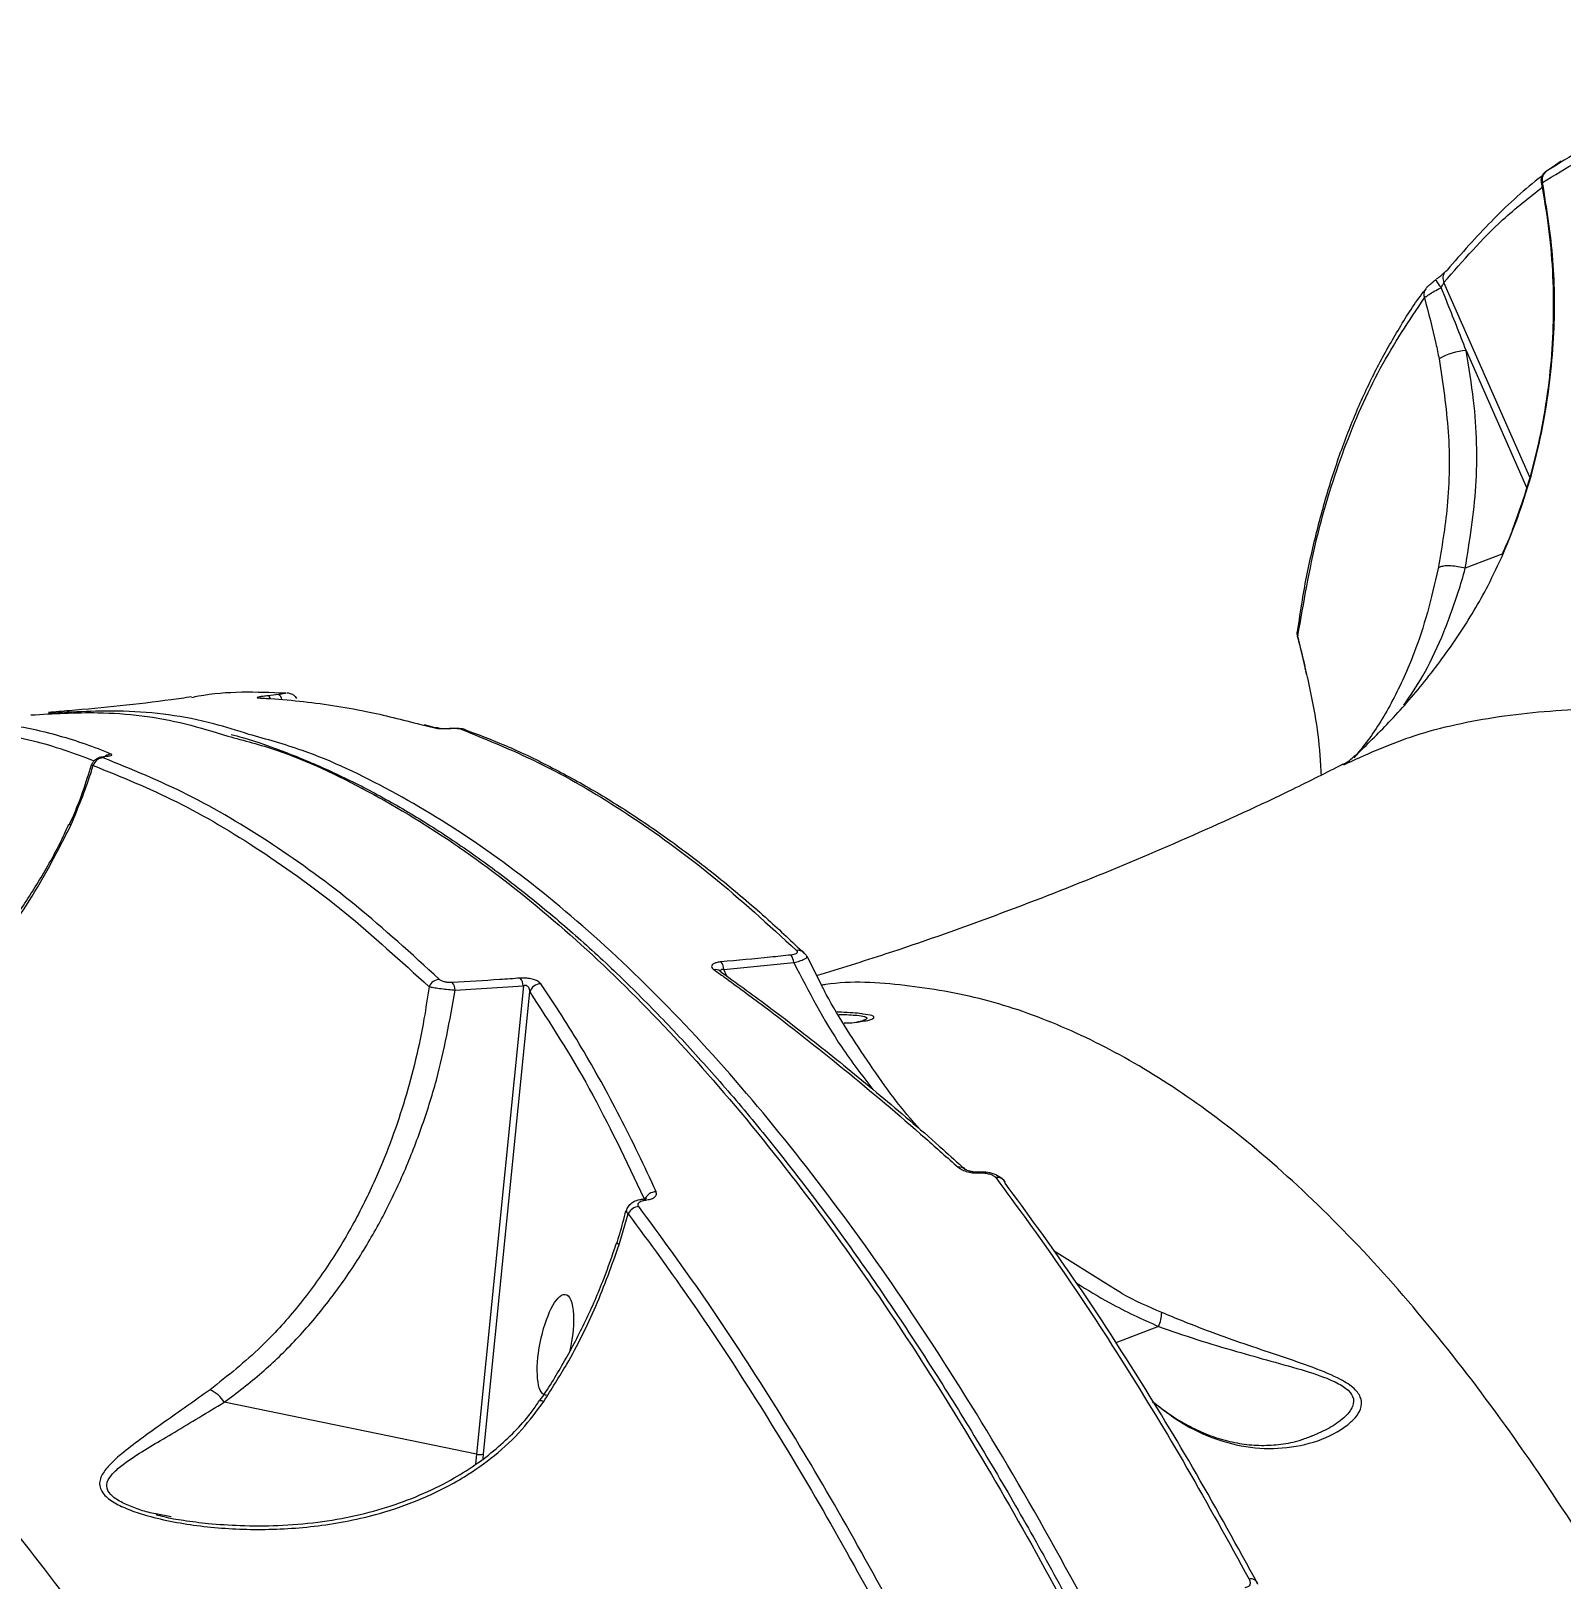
# Model space of a CAD drawing. Header units: millimetres. Extents: x -4335 to 4318, y -3792 to 3101.
# Drawn here: x 1616.6 to 1755.5, y 170.7 to 311.2 of the extents above; entities that cross this region are included whole.
import ezdxf

# ---------------------------------------------------------------- set-up
doc = ezdxf.new("R2010")
doc.units = ezdxf.units.MM
doc.layers.add('DIKOM_ОБЪЕКТ', color=7, linetype='Continuous')
doc.layers.add('DIKOM_РАЗМЕР_ОБЪЕКТА', color=7, linetype='Continuous')
doc.styles.add('style1', font='arial.ttf', dxfattribs={"width": 0.8})
doc.dimstyles.new('1-50', dxfattribs={"dimtxt": 300, "dimasz": 200, "dimexe": 100, "dimexo": 0, "dimgap": 100, "dimtad": 1, "dimtxsty": 'style1', "dimcen": 200, "dimclrd": 7, "dimclre": 7, "dimclrt": 7, "dimadec": 1, "dimazin": 2, "dimtfac": 1, "dimtmove": 0, "dimatfit": 2, "dimfxl": 0, "dimlwd": 25, "dimlwe": 18, "dimarcsym": 0})

# ---------------------------------------------------------------- blocks, each defined once
blk = doc.blocks.new('*D2')
at = {"layer": 'Defpoints', "color": 0, "transparency": 16777216}
for p in [(2711.72, 601.17), (-2007.01, 181.47), (-2007.01, -2298.93)]:
    blk.add_point(p, dxfattribs=at)
at = {"layer": 'DIKOM_РАЗМЕР_ОБЪЕКТА', "color": 7, "lineweight": 18, "transparency": 16777216}
for p, q in [((2711.72, 601.17), (2711.72, -2398.93)), ((-2007.01, 181.47), (-2007.01, -2398.93))]:
    blk.add_line(p, q, dxfattribs=at)
at = {"layer": 'DIKOM_РАЗМЕР_ОБЪЕКТА', "color": 7, "lineweight": 25, "transparency": 16777216}
blk.add_line((2511.72, -2298.93), (-1807.01, -2298.93), dxfattribs=at)
at = {"layer": 'DIKOM_РАЗМЕР_ОБЪЕКТА', "color": 7, "transparency": 16777216}
for points in [[(-1807.01, -2265.6), (-1807.01, -2332.27), (-2007.01, -2298.93)], [(2511.72, -2265.6), (2511.72, -2332.27), (2711.72, -2298.93)]]:
    blk.add_solid(points, dxfattribs=at)
at = {"layer": 'DIKOM_РАЗМЕР_ОБЪЕКТА', "color": 7, "transparency": 16777216, "insert": (-22.56, -2045.76), "char_height": 300, "attachment_point": 5, "style": 'style1'}
blk.add_mtext('4750', dxfattribs=at)
blk = doc.blocks.new('*D3')
at = {"layer": 'Defpoints', "color": 0, "transparency": 16777216}
for p in [(-2375.87, 1532.76), (1667.44, 1532.76), (-1786.5, -1525.94)]:
    blk.add_point(p, dxfattribs=at)
at = {"layer": 'DIKOM_РАЗМЕР_ОБЪЕКТА', "color": 7, "lineweight": 18, "transparency": 16777216}
for p, q in [((1667.44, 1532.76), (-2475.87, 1532.76)), ((-1786.5, -1525.94), (-2475.87, -1525.94))]:
    blk.add_line(p, q, dxfattribs=at)
at = {"layer": 'DIKOM_РАЗМЕР_ОБЪЕКТА', "color": 7, "lineweight": 25, "transparency": 16777216}
blk.add_line((-2375.87, -1325.94), (-2375.87, 1332.76), dxfattribs=at)
at = {"layer": 'DIKOM_РАЗМЕР_ОБЪЕКТА', "color": 7, "transparency": 16777216}
for points in [[(-2409.21, 1332.76), (-2342.54, 1332.76), (-2375.87, 1532.76)], [(-2409.21, -1325.94), (-2342.54, -1325.94), (-2375.87, -1525.94)]]:
    blk.add_solid(points, dxfattribs=at)
at = {"layer": 'DIKOM_РАЗМЕР_ОБЪЕКТА', "color": 7, "transparency": 16777216, "insert": (-2629.15, -119.32), "char_height": 300, "attachment_point": 5, "rotation": 90, "style": 'style1'}
blk.add_mtext('3050', dxfattribs=at)

msp = doc.modelspace()

# ---------------------------------------------------------------- linework, layer by layer
at = {"layer": 'DIKOM_ОБЪЕКТ', "color": 7, "linetype": 'Continuous', "lineweight": 15}
for p, q in [((1754.738, 298.864), (1755.535, 299.422)), ((1755.161, 299.109), (1754.817, 298.842)), ((1752.687, 270.7), (1744.906, 288.384)), ((1746.92, 282.212), (1752.421, 269.711)), ((1750.259, 263.761), (1746.839, 262.44)), ((1732.461, 252.784), (1731.64, 256.306)), ((1637.39, 250.678), (1637.401, 250.677)), ((1639.084, 250.992), (1638.124, 250.873)), ((1651.99, 248.259), (1653.273, 247.951)), ((1652.311, 248.257), (1653.491, 247.932)), ((1654.624, 247.903), (1654.63, 247.915)), ((1623.323, 245.375), (1623.446, 245.374)), ((1737.197, 245.804), (1737.21, 245.82)), ((1679.521, 226.021), (1685.874, 226.639)), ((1687.067, 227.193), (1688.337, 224.691)), ((1679.177, 225.875), (1679.174, 225.877)), ((1679.79, 225.409), (1679.521, 226.021)), ((1655.127, 224.145), (1661.31, 224.544)), ((1661.31, 224.544), (1657.054, 182.016)), ((1657.695, 182.046), (1661.891, 223.977)), ((1670.016, 201.065), (1670.832, 203.848)), ((1714.446, 197.368), (1709.509, 200.438)), ((1718.987, 193.616), (1715.103, 192.116)), ((1657.054, 182.016), (1634.154, 186.735)), ((1657.054, 182.016), (1656.97, 181.077)), ((1657.653, 181.598), (1657.695, 182.046)), ((1629.328, 176.325), (1627.943, 176.606))]:
    msp.add_line(p, q, dxfattribs=at)
at = {"layer": 'DIKOM_ОБЪЕКТ', "color": 7, "linetype": 'Continuous', "lineweight": 15, "flags": 128}
for points in [[(1745.01, 289.359), (1745.064, 289.418), (1745.183, 289.518)], [(1620.103, 239.187), (1620.139, 239.194), (1620.251, 239.173)], [(1702.769, 207.55), (1702.704, 207.632), (1702.642, 207.657)], [(1672.21, 205.189), (1672.216, 205.189), (1672.221, 205.19)], [(1672.221, 205.19), (1672.317, 205.167), (1672.418, 205.088)], [(1662.802, 186.884), (1662.834, 186.903), (1662.958, 186.884), (1663.165, 186.804)]]:
    msp.add_lwpolyline(points, dxfattribs=at)
at = {"layer": 'DIKOM_ОБЪЕКТ', "color": 7, "linetype": 'Continuous', "lineweight": 15}
for centre, radius, start, end in [((1754.77, 297.727), 0.952, 125.65842, 197.04947), ((1746.632, 289.729), 2.685, 203.79574, 222.14433), ((1745.722, 288.789), 0.912, 141.31848, 206.40026), ((1744.006, 287.279), 0.926, 144.42323, 198.52183), ((1747.244, 276.821), 5.401, 93.44375, 121.04707), ((1732.411, 256.616), 0.831, 172.02678, 201.88656), ((1637.948, 250.487), 0.424, 17.13344, 65.46856), ((1638.678, 250.39), 0.726, 10.66719, 55.92949), ((1653.386, 247.122), 0.836, 73.83418, 97.77135), ((1655.695, 246.995), 0.876, 69.40449, 97.42563), ((1623.207, 244.234), 1.001, 93.37419, 162.00733), ((1623.923, 244.601), 0.967, 92.03433, 125.69299), ((1686.223, 226.932), 0.831, 45.58191, 98.02389), ((1678.05, 225.891), 1.476, 5.0449, 33.86328), ((1684.401, 226.482), 1.481, 6.07761, 34.91632), ((1653.759, 224.032), 1.095, 93.83058, 157.46814), ((1660.083, 224.439), 1.231, 4.89769, 40.18961), ((1678.747, 225.269), 0.743, 53.71916, 99.70574), ((1653.905, 224.062), 1.225, 3.89446, 39.14399), ((1662.915, 223.652), 1.073, 91.50248, 162.42151), ((1700.947, 207.378), 0.7, 49.43685, 102.95756), ((1704.34, 206.377), 0.763, 18.97566, 99.89814), ((1673.346, 204.74), 1.096, 88.96668, 159.11401), ((1671.877, 203.34), 1.162, 93.89725, 154.07801), ((1669.784, 200.555), 0.56, 65.46481, 92.13253), ((1715.786, 195.023), 3.496, 336.27357, 357.68105), ((1631.477, 185.003), 3.188, 32.91245, 64.16389), ((1657.328, 183.005), 1.027, 254.48971, 290.93894), ((1727.349, 169.997), 0.704, 18.91231, 102.157)]:
    msp.add_arc(centre, radius, start, end, dxfattribs=at)
at = {"layer": 'DIKOM_ОБЪЕКТ', "color": 7, "linetype": 'Continuous', "lineweight": 15, "extrusion": (0, 0, -1)}
for start_param, end_param in [(6.1974499, 9.2719295), (2.9887442, 4.81808)]:
    msp.add_ellipse((1664.223, 191.948), major_axis=(-0.924, -4.573), ratio=0.2984692, start_param=start_param, end_param=end_param, dxfattribs=at)
at = {"layer": 'DIKOM_ОБЪЕКТ', "color": 7, "linetype": 'Continuous', "lineweight": 15}
for points, knots in [([(1753.86, 297.448), (1755.968, 298.751), (1760.185, 301.358), (1767.496, 303.981), (1775.464, 305.724), (1781.404, 305.991), (1784.374, 306.124)], [0, 0, 0, 0, 0.2484763, 0.496951, 0.7484764, 1, 1, 1, 1]), ([(1770.947, 305.516), (1770, 305.336), (1766.336, 304.641), (1760.66, 302.417), (1756.363, 299.806), (1754.215, 298.5)], [0, 0, 0, 0, 0.1484985, 0.5742488, 1, 1, 1, 1]), ([(1753.848, 298.091), (1753.721, 297.993), (1752.111, 296.751), (1749.157, 294.033), (1746.508, 291.024), (1745.183, 289.518)], [0, 0, 0, 0, 0.0411859, 0.5202377, 1, 1, 1, 1]), ([(1753.767, 297.462), (1753.754, 297.537), (1753.728, 297.695), (1753.772, 297.923), (1753.851, 298.119), (1753.947, 298.262), (1754.036, 298.36), (1754.101, 298.418), (1754.14, 298.448), (1754.154, 298.458), (1754.16, 298.462), (1754.165, 298.466), (1754.171, 298.47), (1754.174, 298.472), (1754.186, 298.48), (1754.19, 298.483)], [0, 0, 0, 0, 0.1753244, 0.3663359, 0.5276722, 0.6601948, 0.7624195, 0.8321402, 0.8621124, 0.8729773, 0.8810374, 0.8913499, 0.9109247, 0.9702589, 1, 1, 1, 1]), ([(1754.215, 298.5), (1754.198, 298.488), (1754.16, 298.462), (1754.179, 298.476), (1754.19, 298.483)], [0, 0, 0, 0, 0.452843, 1, 1, 1, 1]), ([(1754.19, 298.483), (1754.19, 298.483), (1754.192, 298.485), (1754.254, 298.527), (1754.31, 298.567), (1754.483, 298.686), (1754.653, 298.805), (1754.738, 298.864)], [0, 0, 0, 0, 0.0300848, 0.22431, 0.3408493, 0.6710464, 1, 1, 1, 1]), ([(1744.906, 288.384), (1746.637, 290.374), (1749.454, 293.612), (1752.614, 296.075), (1753.832, 297.023)], [0, 0, 0, 0, 0.6146634, 1, 1, 1, 1]), ([(1750.283, 263.759), (1750.786, 264.99), (1752.298, 268.688), (1754.046, 275.243), (1754.996, 282.969), (1754.974, 290.463), (1754.234, 295.106), (1753.86, 297.448)], [0, 0, 0, 0, 0.116113, 0.348861, 0.5873474, 0.7918626, 1, 1, 1, 1]), ([(1751.387, 266.676), (1751.719, 267.591), (1752.507, 269.766), (1753.437, 273.321), (1754.217, 277.298), (1754.702, 281.334), (1754.906, 285.401), (1754.819, 289.472), (1754.467, 293.511), (1753.995, 296.151), (1753.761, 297.46)], [0, 0, 0, 0, 0.0934712, 0.2220127, 0.3512681, 0.4810823, 0.6105778, 0.7408989, 0.8715582, 1, 1, 1, 1]), ([(1753.785, 297.464), (1753.779, 297.454), (1753.765, 297.432), (1753.826, 297.442), (1753.86, 297.448)], [0, 0, 0, 0, 0.4252734, 1, 1, 1, 1]), ([(1743.254, 287.819), (1743.283, 287.856), (1743.37, 287.969), (1743.552, 288.143), (1743.834, 288.389), (1744.074, 288.572), (1744.17, 288.646)], [0, 0, 0, 0, 0.1241049, 0.3761842, 0.7500132, 1, 1, 1, 1]), ([(1744.239, 288.703), (1744.307, 288.755), (1744.497, 288.899), (1744.746, 289.109), (1744.926, 289.272), (1745.008, 289.355), (1745.009, 289.358), (1745.01, 289.358)], [0, 0, 0, 0, 0.1723422, 0.4812414, 0.7339266, 0.8948302, 1, 1, 1, 1]), ([(1744.642, 287.928), (1744.656, 287.95), (1744.703, 288.029), (1744.779, 288.157), (1744.86, 288.298), (1744.891, 288.356), (1744.906, 288.384)], [0, 0, 0, 0, 0.1262881, 0.4366708, 0.7262256, 1, 1, 1, 1]), ([(1731.617, 256.705), (1731.753, 257.66), (1732.125, 260.268), (1732.966, 264.286), (1734.118, 268.77), (1735.487, 273.006), (1737.061, 277.002), (1738.837, 280.767), (1740.842, 284.272), (1742.307, 286.594), (1743.162, 287.676), (1743.216, 287.744)], [0, 0, 0, 0, 0.0758775, 0.2073242, 0.3386391, 0.4695452, 0.599941, 0.7302101, 0.8606963, 0.9912761, 1, 1, 1, 1]), ([(1731.64, 256.306), (1732.165, 259.329), (1733.213, 265.374), (1735.758, 273.42), (1738.957, 280.759), (1741.738, 284.91), (1743.128, 286.985)], [0, 0, 0, 0, 0.2486149, 0.4972308, 0.7486155, 1, 1, 1, 1]), ([(1743.128, 286.985), (1743.195, 287.045), (1743.329, 287.163), (1743.755, 287.436), (1744.216, 287.702), (1744.528, 287.867), (1744.642, 287.928)], [0, 0, 0, 0, 0.2783685, 0.5566622, 0.8378803, 1, 1, 1, 1]), ([(1743.128, 286.985), (1743.501, 285.609), (1744.001, 283.767), (1744.366, 281.917), (1744.459, 281.448)], [0, 0, 0, 0, 0.7468236, 1, 1, 1, 1]), ([(1746.92, 282.212), (1746.327, 283.728), (1745.581, 285.637), (1744.802, 287.536), (1744.642, 287.928)], [0, 0, 0, 0, 0.7939367, 1, 1, 1, 1]), ([(1744.459, 281.448), (1744.794, 279.24), (1745.471, 274.78), (1745.382, 268.366), (1744.693, 264.297), (1744.376, 262.423)], [0, 0, 0, 0, 0.3460018, 0.6987415, 1, 1, 1, 1]), ([(1746.839, 262.44), (1747.235, 264.913), (1748.037, 269.918), (1747.844, 276.609), (1747.169, 280.703), (1746.92, 282.212)], [0, 0, 0, 0, 0.3814259, 0.7719525, 1, 1, 1, 1]), ([(1750.212, 263.757), (1750.502, 264.387), (1750.94, 265.339), (1751.273, 266.337), (1751.387, 266.676)], [0, 0, 0, 0, 0.6607465, 1, 1, 1, 1]), ([(1736.881, 245.441), (1737.892, 246.424), (1740.015, 248.489), (1743.237, 252.168), (1746.283, 256.31), (1748.658, 260.243), (1749.837, 262.795), (1750.283, 263.759)], [0, 0, 0, 0, 0.1961162, 0.4119422, 0.6375577, 0.8630318, 1, 1, 1, 1]), ([(1750.262, 263.736), (1750.26, 263.743), (1750.257, 263.755), (1750.275, 263.758), (1750.283, 263.759)], [0, 0, 0, 0, 0.5275896, 1, 1, 1, 1]), ([(1744.376, 262.423), (1744.063, 261.063), (1743.439, 258.34), (1742.075, 254.269), (1740.278, 250.34), (1738.378, 247.209), (1737.151, 245.756), (1736.708, 245.232)], [0, 0, 0, 0, 0.1797959, 0.3598923, 0.6091965, 0.8588548, 1, 1, 1, 1]), ([(1741.252, 250.002), (1741.843, 250.862), (1743.093, 252.678), (1744.748, 256.158), (1745.982, 259.498), (1746.645, 261.692), (1746.832, 262.438), (1746.832, 262.439)], [0, 0, 0, 0, 0.2623087, 0.5539889, 0.8522277, 0.9998428, 1, 1, 1, 1]), ([(1746.832, 262.439), (1746.614, 262.492), (1746.178, 262.599), (1745.521, 262.669), (1744.956, 262.662), (1744.584, 262.581), (1744.427, 262.487), (1744.385, 262.435), (1744.376, 262.423)], [0, 0, 0, 0, 0.2045837, 0.4091828, 0.6138033, 0.818412, 0.9603889, 1, 1, 1, 1]), ([(1746.832, 262.439), (1746.834, 262.439), (1746.836, 262.438), (1746.838, 262.439), (1746.839, 262.44)], [0, 0, 0, 0, 0.5321493, 1, 1, 1, 1]), ([(1731.623, 256.254), (1731.604, 256.325), (1731.56, 256.486), (1731.581, 256.642), (1731.593, 256.73)], [0, 0, 0, 0, 0.4342146, 1, 1, 1, 1]), ([(1732.42, 252.838), (1732.35, 253.214), (1732.135, 254.368), (1731.816, 255.491), (1731.6, 256.249)], [0, 0, 0, 0, 0.325857, 1, 1, 1, 1]), ([(1731.626, 256.255), (1731.621, 256.256), (1731.601, 256.26), (1731.624, 256.286), (1731.64, 256.306)], [0, 0, 0, 0, 0.2572162, 1, 1, 1, 1]), ([(1733.769, 243.686), (1733.747, 244.127), (1733.607, 247.054), (1733.092, 250.095), (1732.495, 252.639), (1732.461, 252.784)], [0, 0, 0, 0, 0.1431576, 0.9510606, 1, 1, 1, 1]), ([(1618.194, 249.377), (1618.821, 249.429), (1622.547, 249.743), (1626.888, 250.176), (1630.566, 250.705), (1631.186, 250.794)], [0, 0, 0, 0, 0.1439358, 0.8557213, 1, 1, 1, 1]), ([(1631.198, 250.722), (1631.405, 250.765), (1634.199, 251.346), (1637.052, 251.232), (1639.692, 251.128)], [0, 0, 0, 0, 0.074252, 1, 1, 1, 1]), ([(1638.124, 250.873), (1637.973, 250.853), (1637.672, 250.814), (1637.338, 250.759), (1637.149, 250.715), (1637.112, 250.684), (1637.202, 250.676), (1637.246, 250.672)], [0, 0, 0, 0, 0.2064285, 0.4133799, 0.6142103, 0.8134416, 1, 1, 1, 1]), ([(1637.246, 250.672), (1637.493, 250.659), (1638.728, 250.596), (1641.952, 250.316), (1646.585, 249.648), (1650.331, 248.686), (1651.99, 248.259)], [0, 0, 0, 0, 0.0521384, 0.2607161, 0.672474, 1, 1, 1, 1]), ([(1639.692, 251.128), (1639.714, 251.126), (1639.763, 251.122), (1639.748, 251.103), (1639.625, 251.072), (1639.397, 251.033), (1639.188, 251.005), (1639.084, 250.992)], [0, 0, 0, 0, 0.1488913, 0.3487315, 0.5573639, 0.779059, 1, 1, 1, 1]), ([(1639.854, 251.132), (1639.89, 251.13), (1639.968, 251.127), (1640.151, 251.091), (1640.376, 250.995), (1640.59, 250.839), (1640.678, 250.682), (1640.714, 250.618)], [0, 0, 0, 0, 0.1454321, 0.3142332, 0.5246085, 0.8062707, 1, 1, 1, 1]), ([(1616.605, 249.127), (1618.629, 249.248), (1623.272, 249.524), (1629.245, 248.828), (1633.198, 247.601), (1634.474, 247.205)], [0, 0, 0, 0, 0.3433366, 0.7879755, 1, 1, 1, 1]), ([(1636.373, 247.365), (1635.32, 247.701), (1631.512, 248.915), (1625.434, 249.668), (1620.469, 249.401), (1618.201, 249.279)], [0, 0, 0, 0, 0.1719021, 0.6217691, 1, 1, 1, 1]), ([(1735.798, 244.607), (1737.769, 245.503), (1741.948, 247.401), (1749.297, 249.057), (1757.655, 249.827), (1766.822, 249.512), (1776.544, 248.161), (1786.704, 245.841), (1797.212, 242.642), (1808.353, 238.485), (1820.11, 233.346), (1832.451, 227.22), (1845.026, 220.285), (1857.771, 212.604), (1870.625, 204.252), (1883.868, 195.054), (1897.473, 184.991), (1911.39, 174.137), (1920.796, 166.298), (1925.497, 162.38)], [0, 0, 0, 0, 0.0543742, 0.1153043, 0.176234, 0.2380395, 0.299845, 0.3578936, 0.4159875, 0.4740372, 0.5337775, 0.5935668, 0.6533084, 0.7103073, 0.7673474, 0.8243466, 0.8828831, 0.9414635, 1, 1, 1, 1]), ([(1610.469, 247.766), (1612.601, 247.529), (1616.661, 247.076), (1620.516, 245.645), (1622.346, 244.965)], [0, 0, 0, 0, 0.5252136, 1, 1, 1, 1]), ([(1623.889, 245.567), (1623.695, 245.647), (1622.727, 246.048), (1620.202, 246.965), (1616.253, 248.045), (1612.999, 248.397), (1611.37, 248.573)], [0, 0, 0, 0, 0.0480599, 0.2403217, 0.6198803, 1, 1, 1, 1]), ([(1634.776, 247.355), (1635.121, 247.265), (1636.794, 246.833), (1639.805, 245.743), (1643.811, 244.075), (1647.836, 242.064), (1651.878, 239.741), (1655.935, 237.098), (1659.991, 234.148), (1664.029, 230.901), (1668.038, 227.366), (1672.017, 223.544), (1675.968, 219.436), (1679.893, 215.041), (1683.793, 210.358), (1687.669, 205.386), (1691.521, 200.124), (1695.351, 194.57), (1699.161, 188.722), (1702.949, 182.581), (1706.705, 176.166), (1710.413, 169.502), (1714.06, 162.61), (1717.643, 155.498), (1721.165, 148.163), (1724.627, 140.602), (1728.03, 132.814), (1731.376, 124.796), (1734.665, 116.546), (1737.899, 108.063), (1741.078, 99.343), (1744.201, 90.379), (1747.049, 81.879), (1748.822, 76.282), (1749.6, 73.825)], [0, 0, 0, 0, 0.0082819, 0.0401154, 0.0720534, 0.1041326, 0.1363847, 0.1688406, 0.2013903, 0.2338071, 0.2660809, 0.2982441, 0.3303301, 0.362372, 0.3944048, 0.4264593, 0.4585629, 0.4907509, 0.5230594, 0.5555243, 0.5881125, 0.6206107, 0.6529252, 0.685106, 0.7171897, 0.7492122, 0.7812103, 0.8132216, 0.8452692, 0.8773909, 0.9096221, 0.9420003, 0.9745385, 1, 1, 1, 1]), ([(1750.761, 74.269), (1749.58, 77.957), (1746.4, 87.894), (1740.975, 103.443), (1734.436, 120.654), (1727.576, 137.125), (1720.411, 152.779), (1712.956, 167.537), (1705.376, 181.075), (1697.701, 193.375), (1689.961, 204.446), (1682.029, 214.47), (1673.925, 223.365), (1665.675, 231.067), (1657.459, 237.427), (1649.307, 242.383), (1642.292, 245.734), (1637.995, 246.918), (1636.373, 247.365)], [0, 0, 0, 0, 0.038394, 0.1034332, 0.1685227, 0.2335617, 0.3004899, 0.367473, 0.4344015, 0.4994406, 0.5645298, 0.6295694, 0.6964972, 0.7634804, 0.8304091, 0.8954472, 0.9605355, 1, 1, 1, 1]), ([(1653.273, 247.951), (1653.355, 247.934), (1653.519, 247.9), (1653.934, 247.88), (1654.321, 247.885), (1654.557, 247.899), (1654.624, 247.903)], [0, 0, 0, 0, 0.2926853, 0.5849287, 0.881945, 1, 1, 1, 1]), ([(1653.608, 247.928), (1653.609, 247.928), (1653.61, 247.928), (1653.676, 247.917), (1653.82, 247.905), (1654.034, 247.896), (1654.215, 247.901), (1654.292, 247.903)], [0, 0, 0, 0, 0.0921589, 0.2496286, 0.47929, 0.7775028, 1, 1, 1, 1]), ([(1654.292, 247.903), (1654.344, 247.903), (1654.452, 247.904), (1654.569, 247.913), (1654.63, 247.918)], [0, 0, 0, 0, 0.4840342, 1, 1, 1, 1]), ([(1654.624, 247.903), (1654.699, 247.907), (1654.889, 247.917), (1655.17, 247.917), (1655.435, 247.901), (1655.533, 247.876), (1655.582, 247.864)], [0, 0, 0, 0, 0.183605, 0.4626653, 0.7309976, 1, 1, 1, 1]), ([(1654.63, 247.913), (1654.784, 247.922), (1655.133, 247.942), (1655.564, 247.91), (1655.839, 247.887), (1655.979, 247.819), (1655.997, 247.81)], [0, 0, 0, 0, 0.2952445, 0.6703714, 0.957384, 1, 1, 1, 1]), ([(1655.582, 247.864), (1658.112, 246.839), (1663.172, 244.791), (1670.808, 240.255), (1678.466, 234.733), (1683.56, 230.081), (1686.107, 227.755)], [0, 0, 0, 0, 0.2486161, 0.4972336, 0.7486163, 1, 1, 1, 1]), ([(1655.994, 247.795), (1657.141, 247.365), (1659.632, 246.43), (1663.469, 244.614), (1667.499, 242.428), (1671.519, 239.927), (1675.531, 237.124), (1679.539, 234.004), (1683.295, 230.821), (1685.707, 228.537), (1686.788, 227.513)], [0, 0, 0, 0, 0.1113684, 0.2418209, 0.3723098, 0.5025233, 0.6324947, 0.7628196, 0.8936251, 1, 1, 1, 1]), ([(1634.474, 247.205), (1635.949, 246.814), (1640.177, 245.693), (1647.201, 242.362), (1655.432, 237.385), (1663.57, 231.102), (1671.589, 223.671), (1679.62, 214.948), (1687.636, 204.914), (1695.607, 193.571), (1703.03, 181.694), (1709.907, 169.514), (1716.254, 157.239), (1722.47, 144.157), (1728.535, 130.294), (1734.386, 115.801), (1739.994, 100.754), (1744.807, 86.864), (1747.706, 77.806), (1748.887, 74.117)], [0, 0, 0, 0, 0.0359056, 0.1028719, 0.1697832, 0.2348062, 0.2998792, 0.3649022, 0.4318135, 0.4987798, 0.5656915, 0.622282, 0.6789385, 0.7355951, 0.7927888, 0.8499822, 0.9057359, 0.9616156, 1, 1, 1, 1]), ([(1620.1, 239.187), (1620.125, 239.241), (1620.586, 240.211), (1621.293, 242.002), (1621.848, 243.781), (1622.102, 244.594)], [0, 0, 0, 0, 0.03091, 0.5575421, 1, 1, 1, 1]), ([(1620.251, 239.173), (1620.885, 240.705), (1621.616, 242.473), (1622.18, 244.299), (1622.256, 244.543)], [0, 0, 0, 0, 0.8666356, 1, 1, 1, 1]), ([(1622.129, 244.582), (1622.131, 244.597), (1622.146, 244.717), (1622.272, 244.899), (1622.457, 245.094), (1622.657, 245.217), (1622.856, 245.293), (1623.064, 245.345), (1623.241, 245.362), (1623.342, 245.372)], [0, 0, 0, 0, 0.0271021, 0.2074238, 0.3615555, 0.4976342, 0.6264371, 0.788327, 1, 1, 1, 1]), ([(1622.148, 244.578), (1622.143, 244.576), (1622.133, 244.571), (1622.217, 244.552), (1622.256, 244.543)], [0, 0, 0, 0, 0.5400999, 1, 1, 1, 1]), ([(1622.256, 244.543), (1624.783, 243.519), (1629.836, 241.472), (1637.465, 236.94), (1645.114, 231.423), (1650.203, 226.776), (1652.748, 224.452)], [0, 0, 0, 0, 0.2486147, 0.4972298, 0.7486162, 1, 1, 1, 1]), ([(1623.149, 245.233), (1623.135, 245.238), (1623.085, 245.259), (1623.08, 245.297), (1623.195, 245.341), (1623.362, 245.363), (1623.446, 245.374)], [0, 0, 0, 0, 0.1085781, 0.3983625, 0.6996485, 1, 1, 1, 1]), ([(1653.686, 225.125), (1651.166, 227.426), (1646.125, 232.029), (1638.493, 237.55), (1630.825, 242.122), (1625.707, 244.196), (1623.149, 245.233)], [0, 0, 0, 0, 0.2486165, 0.4972324, 0.7486158, 1, 1, 1, 1]), ([(1623.323, 245.377), (1623.353, 245.38), (1623.445, 245.388), (1623.529, 245.404), (1623.54, 245.407), (1623.544, 245.408)], [0, 0, 0, 0, 0.2273206, 0.7088924, 1, 1, 1, 1]), ([(1623.446, 245.374), (1623.564, 245.389), (1623.8, 245.42), (1623.962, 245.483), (1623.96, 245.534), (1623.902, 245.561), (1623.889, 245.567)], [0, 0, 0, 0, 0.3054381, 0.6115108, 0.9125668, 1, 1, 1, 1]), ([(1687.943, 225.467), (1690.052, 226.119), (1695.329, 227.75), (1703.667, 230.705), (1712.962, 234.281), (1722.133, 238.178), (1729.736, 241.637), (1734.237, 243.911), (1735.762, 244.682)], [0, 0, 0, 0, 0.1288228, 0.3223241, 0.5156437, 0.7086739, 0.9013086, 1, 1, 1, 1]), ([(1735.688, 244.614), (1735.77, 244.656), (1735.964, 244.757), (1736.463, 245.089), (1736.732, 245.34), (1736.861, 245.461)], [0, 0, 0, 0, 0.2725434, 0.651259, 1, 1, 1, 1]), ([(1608.811, 223.41), (1609.441, 224.015), (1611.015, 225.528), (1613.299, 228.206), (1615.682, 231.388), (1617.797, 234.773), (1619.25, 237.394), (1619.906, 238.919), (1620.034, 239.217)], [0, 0, 0, 0, 0.1353994, 0.3384412, 0.5422879, 0.746502, 0.9504706, 1, 1, 1, 1]), ([(1609.039, 223.339), (1609.967, 224.27), (1612.688, 227.001), (1616.685, 232.179), (1619.053, 236.822), (1620.251, 239.173)], [0, 0, 0, 0, 0.2035511, 0.5968376, 1, 1, 1, 1]), ([(1686.107, 227.755), (1686.113, 227.749), (1686.155, 227.707), (1686.196, 227.63), (1686.168, 227.526), (1686.059, 227.438), (1685.871, 227.366), (1685.701, 227.342), (1685.616, 227.33)], [0, 0, 0, 0, 0.0353437, 0.2572897, 0.4481716, 0.6280879, 0.8143839, 1, 1, 1, 1]), ([(1679.276, 226.714), (1679.148, 226.698), (1678.891, 226.667), (1678.606, 226.566), (1678.435, 226.437), (1678.387, 226.283), (1678.458, 226.133), (1678.574, 226.04), (1678.622, 226.002)], [0, 0, 0, 0, 0.1643324, 0.3291991, 0.4897354, 0.6615531, 0.8613767, 1, 1, 1, 1]), ([(1685.616, 227.33), (1684.983, 227.264), (1682.873, 227.042), (1680.757, 226.849), (1679.276, 226.714)], [0, 0, 0, 0, 0.2996373, 1, 1, 1, 1]), ([(1685.874, 226.639), (1686.061, 226.692), (1686.434, 226.797), (1686.83, 226.957), (1687.057, 227.093), (1687.047, 227.152), (1687.042, 227.18)], [0, 0, 0, 0, 0.2583502, 0.516848, 0.7735231, 1, 1, 1, 1]), ([(1685.874, 226.639), (1687.224, 224.024), (1689.301, 220), (1692.068, 216.399), (1693.038, 215.137)], [0, 0, 0, 0, 0.6497888, 1, 1, 1, 1]), ([(1686.782, 227.513), (1686.858, 227.454), (1686.97, 227.366), (1687.022, 227.224), (1687.038, 227.177)], [0, 0, 0, 0, 0.6752046, 1, 1, 1, 1]), ([(1654.855, 224.835), (1654.798, 224.833), (1654.654, 224.828), (1654.388, 224.849), (1654.1, 224.909), (1653.841, 225.005), (1653.741, 225.082), (1653.686, 225.125)], [0, 0, 0, 0, 0.1208291, 0.3076028, 0.523021, 0.7374731, 1, 1, 1, 1]), ([(1661.024, 225.234), (1660.408, 225.189), (1658.354, 225.04), (1656.296, 224.919), (1654.855, 224.835)], [0, 0, 0, 0, 0.2996259, 1, 1, 1, 1]), ([(1662.886, 224.725), (1662.802, 224.812), (1662.662, 224.955), (1662.235, 225.122), (1661.793, 225.216), (1661.363, 225.25), (1661.125, 225.238), (1661.024, 225.234)], [0, 0, 0, 0, 0.3038708, 0.502323, 0.7016929, 0.8732621, 1, 1, 1, 1]), ([(1678.622, 226.002), (1678.922, 225.787), (1680.422, 224.712), (1684.343, 221.816), (1690.438, 217.027), (1696.343, 212.035), (1699.81, 208.936), (1700.79, 208.06)], [0, 0, 0, 0, 0.0413723, 0.2068699, 0.5381518, 0.8694308, 1, 1, 1, 1]), ([(1679.178, 225.855), (1680.604, 224.83), (1683.768, 222.555), (1688.729, 218.702), (1694.043, 214.345), (1698.27, 210.733), (1700.736, 208.488), (1701.406, 207.878)], [0, 0, 0, 0, 0.1958477, 0.4346873, 0.673106, 0.911259, 1, 1, 1, 1]), ([(1679.254, 225.914), (1679.256, 225.935), (1679.259, 225.97), (1679.284, 226.012), (1679.322, 226.039), (1679.378, 226.05), (1679.446, 226.044), (1679.495, 226.029), (1679.521, 226.021)], [0, 0, 0, 0, 0.2137097, 0.3496861, 0.5081964, 0.6581102, 0.8200689, 1, 1, 1, 1]), ([(1789.003, 109.636), (1787.227, 114.134), (1783.676, 123.131), (1778.119, 135.794), (1772.403, 147.809), (1766.315, 159.474), (1759.873, 170.634), (1753.079, 181.141), (1746.095, 190.688), (1738.934, 199.195), (1731.613, 206.6), (1724.367, 212.669), (1717.219, 217.451), (1710.193, 221.01), (1703.088, 223.498), (1695.933, 224.68), (1691, 225.018), (1688.499, 224.611), (1688.378, 224.591)], [0, 0, 0, 0, 0.061174, 0.122348, 0.1841307, 0.2459136, 0.3142128, 0.3825654, 0.4508641, 0.5211759, 0.5915468, 0.661857, 0.7280083, 0.7942089, 0.8603583, 0.9284175, 0.9965322, 1, 1, 1, 1]), ([(1652.748, 224.452), (1652.603, 223.475), (1652.09, 220.009), (1650.682, 214.167), (1648.439, 208.022), (1645.977, 203.011), (1643.562, 199.001), (1640.761, 195.23), (1637.288, 191.365), (1634.461, 189.132), (1632.867, 187.872)], [0, 0, 0, 0, 0.0672699, 0.2386092, 0.4121735, 0.5212159, 0.6302426, 0.7425229, 0.8547834, 1, 1, 1, 1]), ([(1634.154, 186.735), (1635.31, 187.608), (1637.624, 189.353), (1640.77, 192.442), (1643.665, 195.841), (1646.244, 199.512), (1648.491, 203.362), (1650.436, 207.381), (1652.089, 211.592), (1653.852, 217.131), (1654.628, 221.4), (1655.127, 224.145)], [0, 0, 0, 0, 0.1006511, 0.2013161, 0.3052446, 0.4091857, 0.5096391, 0.6100991, 0.7126667, 0.8152388, 1, 1, 1, 1]), ([(1652.748, 224.452), (1652.867, 224.431), (1653.107, 224.389), (1653.684, 224.309), (1654.33, 224.229), (1654.823, 224.174), (1655.074, 224.15), (1655.127, 224.145)], [0, 0, 0, 0, 0.243523, 0.4875383, 0.7197845, 0.9418285, 1, 1, 1, 1]), ([(1661.31, 224.544), (1661.344, 224.561), (1661.4, 224.59), (1661.492, 224.597), (1661.57, 224.583), (1661.644, 224.546), (1661.74, 224.459), (1661.849, 224.268), (1661.875, 224.091), (1661.891, 223.977)], [0, 0, 0, 0, 0.1044674, 0.1741366, 0.2298118, 0.3047638, 0.3966586, 0.608691, 1, 1, 1, 1]), ([(1661.891, 223.977), (1663.728, 221.152), (1667.385, 215.53), (1670.64, 208.67), (1672.26, 205.256)], [0, 0, 0, 0, 0.5022963, 1, 1, 1, 1]), ([(1673.366, 205.836), (1673.232, 206.13), (1672.565, 207.598), (1670.794, 211.319), (1667.956, 216.71), (1665.101, 221.453), (1663.375, 224.004), (1662.886, 224.725)], [0, 0, 0, 0, 0.0413702, 0.2068676, 0.5381513, 0.8694297, 1, 1, 1, 1]), ([(1697.537, 211.301), (1697.49, 211.35), (1695.704, 213.213), (1692.757, 217.382), (1689.81, 221.843), (1688.503, 224.35), (1688.347, 224.649)], [0, 0, 0, 0, 0.0125225, 0.4755158, 0.9372702, 1, 1, 1, 1]), ([(1692.16, 221.973), (1692.11, 221.983), (1691.711, 222.058), (1690.786, 222.103), (1689.937, 222.157), (1689.812, 222.165)], [0, 0, 0, 0, 0.1093676, 0.8694414, 1, 1, 1, 1]), ([(1689.948, 221.947), (1689.968, 221.947), (1690.616, 221.927), (1691.534, 221.883), (1692.187, 221.787), (1692.509, 221.674), (1692.566, 221.547), (1692.262, 221.441), (1692.143, 221.4)], [0, 0, 0, 0, 0.0091825, 0.3095645, 0.5183892, 0.5717325, 0.8339383, 1, 1, 1, 1]), ([(1690.433, 221.173), (1690.757, 221.177), (1691.347, 221.184), (1691.753, 221.262), (1691.936, 221.297)], [0, 0, 0, 0, 0.5492534, 1, 1, 1, 1]), ([(1691.613, 221.277), (1691.711, 221.289), (1691.967, 221.321), (1692.152, 221.374), (1692.163, 221.378), (1692.167, 221.379)], [0, 0, 0, 0, 0.3008707, 0.7862131, 1, 1, 1, 1]), ([(1691.936, 221.297), (1692.168, 221.327), (1692.763, 221.406), (1693.202, 221.614), (1693.136, 221.832), (1692.466, 221.929), (1692.16, 221.973)], [0, 0, 0, 0, 0.2047439, 0.5274729, 0.784211, 1, 1, 1, 1]), ([(1559.045, 213.153), (1560.473, 213.022), (1564.493, 212.654), (1571.069, 210.627), (1578.723, 207.277), (1586.261, 202.788), (1593.884, 197.13), (1601.567, 190.253), (1609.28, 182.163), (1616.806, 173.093), (1624.121, 163.127), (1631.208, 152.359), (1638.223, 140.563), (1645.134, 127.72), (1651.936, 113.922), (1656.291, 104.004), (1658.468, 99.047)], [0, 0, 0, 0, 0.0427633, 0.1204081, 0.1933335, 0.2663157, 0.3392425, 0.4142937, 0.4894052, 0.5644581, 0.6360644, 0.7077232, 0.7793297, 0.8528681, 0.9264615, 1, 1, 1, 1]), ([(1700.79, 208.06), (1700.903, 207.978), (1701.128, 207.814), (1701.654, 207.638), (1702.226, 207.537), (1702.599, 207.546), (1702.769, 207.55)], [0, 0, 0, 0, 0.2591902, 0.5177669, 0.7812474, 1, 1, 1, 1]), ([(1701.405, 207.908), (1701.408, 207.905), (1701.416, 207.899), (1701.512, 207.842), (1701.688, 207.771), (1701.97, 207.694), (1702.292, 207.653), (1702.535, 207.646), (1702.628, 207.657), (1702.637, 207.658)], [0, 0, 0, 0, 0.11018, 0.2321595, 0.3989413, 0.5900328, 0.8095205, 0.9802016, 1, 1, 1, 1]), ([(1702.643, 207.649), (1702.865, 207.655), (1703.34, 207.667), (1704.064, 207.49), (1704.627, 207.191), (1704.957, 206.885), (1705.037, 206.705), (1705.046, 206.685)], [0, 0, 0, 0, 0.2322162, 0.4970571, 0.7787743, 0.975473, 1, 1, 1, 1]), ([(1702.769, 207.55), (1702.815, 207.553), (1702.999, 207.563), (1703.338, 207.534), (1703.721, 207.439), (1704.036, 207.301), (1704.151, 207.186), (1704.209, 207.129)], [0, 0, 0, 0, 0.0798781, 0.3181193, 0.5556059, 0.7774325, 1, 1, 1, 1]), ([(1704.209, 207.129), (1706.164, 204.464), (1710.074, 199.134), (1715.86, 190.295), (1721.586, 180.895), (1725.329, 174.088), (1727.201, 170.685)], [0, 0, 0, 0, 0.2491228, 0.4982424, 0.7491212, 1, 1, 1, 1]), ([(1728.015, 170.225), (1726.16, 173.601), (1722.45, 180.351), (1716.747, 189.725), (1710.958, 198.582), (1707.027, 203.944), (1705.062, 206.625)], [0, 0, 0, 0, 0.2491219, 0.4982438, 0.7491228, 1, 1, 1, 1]), ([(1672.211, 205.19), (1672.221, 205.191), (1672.311, 205.195), (1672.422, 205.222), (1672.504, 205.254), (1672.498, 205.25), (1672.495, 205.249)], [0, 0, 0, 0, 0.0530117, 0.4510502, 0.8242648, 1, 1, 1, 1]), ([(1672.418, 205.088), (1672.575, 205.112), (1672.889, 205.158), (1673.217, 205.325), (1673.425, 205.552), (1673.386, 205.737), (1673.366, 205.836)], [0, 0, 0, 0, 0.2322613, 0.4639857, 0.7139801, 1, 1, 1, 1]), ([(1669.778, 201.111), (1669.876, 201.412), (1670.197, 202.399), (1670.448, 203.408), (1670.623, 204.109)], [0, 0, 0, 0, 0.3048328, 1, 1, 1, 1]), ([(1670.679, 204.094), (1670.67, 204.058), (1670.651, 203.987), (1670.771, 203.895), (1670.832, 203.848)], [0, 0, 0, 0, 0.496394, 1, 1, 1, 1]), ([(1670.68, 204.099), (1670.695, 204.176), (1670.739, 204.401), (1670.988, 204.703), (1671.372, 204.982), (1671.788, 205.144), (1672.106, 205.164), (1672.222, 205.172)], [0, 0, 0, 0, 0.1142441, 0.3308156, 0.5566331, 0.8368432, 1, 1, 1, 1]), ([(1670.832, 203.848), (1672.785, 201.187), (1676.691, 195.863), (1682.471, 187.035), (1688.192, 177.646), (1691.931, 170.849), (1693.801, 167.45)], [0, 0, 0, 0, 0.2491224, 0.4982428, 0.7491198, 1, 1, 1, 1]), ([(1671.798, 204.5), (1671.78, 204.527), (1671.721, 204.619), (1671.726, 204.771), (1671.859, 204.925), (1672.091, 205.04), (1672.309, 205.072), (1672.418, 205.088)], [0, 0, 0, 0, 0.1043617, 0.3453313, 0.5759292, 0.7877286, 1, 1, 1, 1]), ([(1694.804, 168.057), (1692.944, 171.437), (1689.225, 178.196), (1683.51, 187.581), (1677.708, 196.447), (1673.768, 201.816), (1671.798, 204.5)], [0, 0, 0, 0, 0.249122, 0.4982429, 0.749122, 1, 1, 1, 1]), ([(1662.808, 186.885), (1662.849, 186.944), (1663.662, 188.104), (1665.101, 190.489), (1667.004, 194.114), (1668.572, 197.667), (1669.379, 200.051), (1669.742, 201.123)], [0, 0, 0, 0, 0.0137053, 0.268753, 0.5262227, 0.7869182, 1, 1, 1, 1]), ([(1663.165, 186.804), (1663.875, 187.922), (1665.637, 190.696), (1668.017, 195.439), (1669.347, 199.182), (1670.016, 201.065)], [0, 0, 0, 0, 0.251275, 0.6234752, 1, 1, 1, 1]), ([(1711.515, 197.572), (1712.52, 196.946), (1714.925, 195.448), (1717.492, 194.29), (1718.987, 193.616)], [0, 0, 0, 0, 0.4179023, 1, 1, 1, 1]), ([(1719.28, 194.882), (1718.062, 195.403), (1716.394, 196.116), (1714.86, 197.102), (1714.446, 197.368)], [0, 0, 0, 0, 0.7300446, 1, 1, 1, 1]), ([(1718.482, 186.749), (1719.292, 186.131), (1720.951, 184.865), (1723.785, 183.449), (1726.945, 182.56), (1730.313, 182.464), (1733.521, 183.123), (1735.682, 184.228), (1736.875, 185.309), (1737.395, 186.122), (1737.487, 187.029), (1736.852, 187.979), (1735.375, 188.95), (1733.037, 189.9), (1730.169, 190.884), (1726.847, 191.984), (1723.176, 193.279), (1720.579, 194.347), (1719.28, 194.882)], [0, 0, 0, 0, 0.0628854, 0.1288731, 0.2258691, 0.3230298, 0.4251696, 0.5271422, 0.5641746, 0.601123, 0.6419916, 0.6756273, 0.7093094, 0.7591224, 0.8104643, 0.8619501, 0.9309667, 1, 1, 1, 1]), ([(1718.987, 193.616), (1720.144, 193.213), (1722.469, 192.403), (1725.901, 191.385), (1729.213, 190.466), (1732.227, 189.629), (1734.622, 188.827), (1736.095, 188.01), (1736.762, 187.189), (1736.672, 186.236), (1735.836, 185.26), (1734.53, 184.352), (1733.453, 183.887), (1732.917, 183.656)], [0, 0, 0, 0, 0.1164403, 0.2339667, 0.3358094, 0.4391881, 0.5313035, 0.5853705, 0.6393052, 0.7085, 0.8006985, 0.9007119, 1, 1, 1, 1]), ([(1632.867, 187.872), (1631.458, 186.872), (1629.323, 185.355), (1626.751, 183.541), (1625.145, 182.331), (1623.912, 181.265), (1623.071, 180.299), (1622.692, 179.284), (1623.154, 178.301), (1624.284, 177.511), (1625.661, 176.904), (1627.4, 176.347), (1629.518, 175.86), (1632.838, 175.351), (1637.237, 175.082), (1642.713, 175.402), (1647.755, 176.391), (1652.213, 177.936), (1655.726, 179.723), (1658.745, 181.861), (1661.216, 184.148), (1662.529, 185.938), (1663.165, 186.804)], [0, 0, 0, 0, 0.0866932, 0.1314012, 0.1760744, 0.2082, 0.2409021, 0.2744196, 0.3082517, 0.3377425, 0.3650535, 0.3930351, 0.4328779, 0.472762, 0.554545, 0.6396946, 0.7264136, 0.788997, 0.8528488, 0.9020922, 0.952588, 1, 1, 1, 1]), ([(1627.943, 176.606), (1627.706, 176.651), (1626.99, 176.784), (1625.924, 177.165), (1624.698, 177.68), (1623.745, 178.342), (1623.478, 178.906), (1623.493, 179.502), (1623.835, 180.116), (1624.704, 180.905), (1625.952, 181.793), (1627.605, 182.824), (1630.352, 184.438), (1632.624, 185.811), (1634.154, 186.735)], [0, 0, 0, 0, 0.0303569, 0.0918836, 0.1546264, 0.2227635, 0.2896591, 0.3024137, 0.3821797, 0.4567987, 0.5330329, 0.6479732, 0.7630148, 1, 1, 1, 1]), ([(1627.937, 176.541), (1628.175, 176.475), (1628.965, 176.258), (1630.574, 175.981), (1632.898, 175.698), (1635.755, 175.509), (1639.073, 175.507), (1642.587, 175.793), (1646.031, 176.388), (1649.26, 177.264), (1652.262, 178.408), (1654.896, 179.723), (1657.156, 181.161), (1659.059, 182.647), (1660.707, 184.238), (1661.956, 185.652), (1662.561, 186.577), (1662.775, 186.903)], [0, 0, 0, 0, 0.0219768, 0.0730147, 0.1341145, 0.2114083, 0.3023239, 0.3981219, 0.4889713, 0.574991, 0.6568268, 0.735291, 0.7990306, 0.8594403, 0.9164282, 0.9705127, 1, 1, 1, 1]), ([(1718.451, 186.8), (1718.951, 186.411), (1719.977, 185.616), (1721.51, 184.684), (1723.139, 183.893), (1724.84, 183.298), (1726.599, 182.919), (1728.375, 182.777), (1730.152, 182.896), (1731.673, 183.189), (1732.555, 183.543), (1732.895, 183.68)], [0, 0, 0, 0, 0.0901323, 0.1847084, 0.2848545, 0.3966895, 0.5144396, 0.6393837, 0.7720731, 0.9122772, 1, 1, 1, 1]), ([(1732.917, 183.656), (1732.912, 183.654), (1732.88, 183.638), (1732.843, 183.631), (1732.81, 183.625)], [0, 0, 0, 0, 0.1413178, 1, 1, 1, 1]), ([(1750.955, 73.061), (1753.179, 73.254), (1759.633, 73.815), (1770.29, 74.983), (1782.905, 76.666), (1795.47, 78.666), (1807.977, 80.974), (1820.421, 83.593), (1832.793, 86.518), (1845.088, 89.751), (1857.298, 93.287), (1869.417, 97.126), (1881.439, 101.266), (1893.357, 105.703), (1905.163, 110.437), (1916.853, 115.463), (1928.419, 120.78), (1939.856, 126.385), (1951.157, 132.274), (1962.315, 138.444), (1973.325, 144.892), (1984.182, 151.615), (1994.878, 158.607), (2005.406, 165.87), (2014.098, 172.17), (2019.254, 176.083), (2021.008, 177.414)], [0, 0, 0, 0, 0.0228184, 0.0662181, 0.1096179, 0.1530183, 0.1964189, 0.2398195, 0.28322, 0.3266208, 0.3700211, 0.413422, 0.4568226, 0.5002232, 0.5436238, 0.5870243, 0.6304247, 0.6738252, 0.7172253, 0.7606257, 0.8040259, 0.847426, 0.890826, 0.9342257, 0.9776253, 1, 1, 1, 1]), ([(1727.201, 170.685), (1727.245, 170.582), (1727.324, 170.401), (1727.294, 170.168), (1727.179, 170.016), (1727.017, 169.925), (1726.881, 169.905), (1726.812, 169.895)], [0, 0, 0, 0, 0.3195953, 0.561889, 0.7279457, 0.8640143, 1, 1, 1, 1])]:
    msp.add_open_spline(points, degree=3, knots=knots, dxfattribs=at)

# ---------------------------------------------------------------- dimensions: what is measured, and where the dimension line sits
at = {"layer": 'DIKOM_РАЗМЕР_ОБЪЕКТА'}
dim = msp.add_linear_dim(base=(-2375.873, 1532.764), p1=(-1786.496, -1525.942), p2=(1667.44, 1532.764), angle=90, text='3050', dimstyle='1-50', dxfattribs=at)
dim.commit()
dim.dimension.update_dxf_attribs({"geometry": '*D3', "text_midpoint": (-2375.873, -119.318), "dimtype": 160})
dim = msp.add_linear_dim(base=(-2007.007, -2298.934), p1=(2711.721, 601.173), p2=(-2007.007, 181.474), text='4750', dimstyle='1-50', dxfattribs=at)
dim.commit()
dim.dimension.update_dxf_attribs({"geometry": '*D2', "text_midpoint": (-22.564, -2298.934), "dimtype": 160})

doc.saveas('drawing.dxf')
